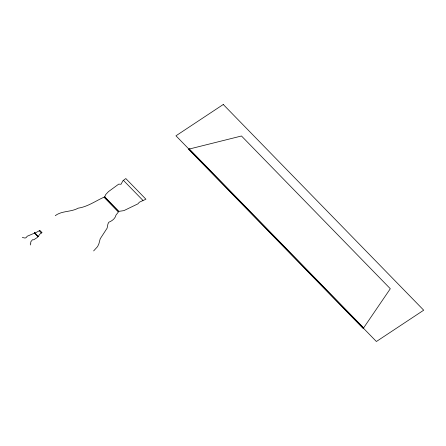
<?xml version="1.0" encoding="UTF-8"?>
<svg xmlns="http://www.w3.org/2000/svg" width="446" height="446" viewBox="0 0 446 446"><rect width="100%" height="100%" fill="white"/><g stroke="black" fill="none" stroke-linecap="round" stroke-linejoin="round"><path stroke-width="0.67" d="M55.259 215.68C61.877 210.596 71.02 212.224 78.139 208.17C87.99 206.721 95.873 200.683 104.743 196.87L105.657 194.618L108.473 191.618L118.708 184.142L121.033 184.248L122.945 180.708L125.805 178.556L145.937 199.217L139.369 202.2L137.92 203.85L123.882 210.635L118.853 211.354L115.927 215.212C115.302 218.523 111.795 221.149 108.752 222.253L107.932 224.004L107.112 228.168L100.211 238.805L98.867 243.867L97.585 246.599L93.632 250.925M30.612 244.982L30.244 243.945L30.83 243.115L30.702 241.972L32.419 239.764A13.068 10.793 1.9 0 0 33.796 239.758L37.47 237.372L40.112 233.866L41.918 232.505L39.895 230.426L36.427 232.321L27.217 236.235L26.197 237.567L25.082 238.058L22.3 237.489M363.418 328.189L390.311 288.735L241.487 135.997L188.931 149.12M41.918 232.505L41.406 233.046L39.231 230.811M123.414 180.357L142.921 200.382M104.743 196.87L118.853 211.354M104.425 197.082L118.541 211.566M104.113 197.288L118.223 211.772M34.671 232.79L38.2 236.408M34.593 232.84L38.122 236.464M34.515 232.89L38.044 236.514M223.268 104.492L175.958 135.801L376.391 341.508L423.7 310.199L223.268 104.492M189.249 148.908L188.619 149.326L363.1 328.401L363.73 327.983L189.249 148.908"/></g></svg>
